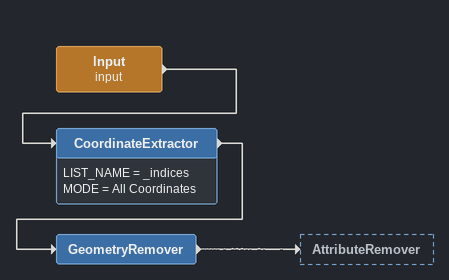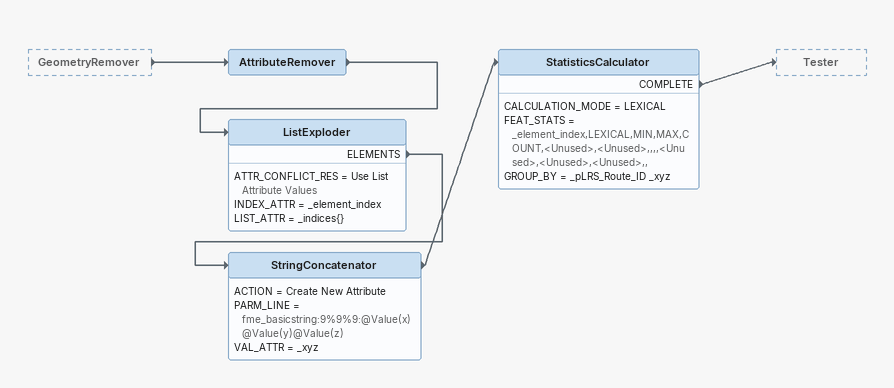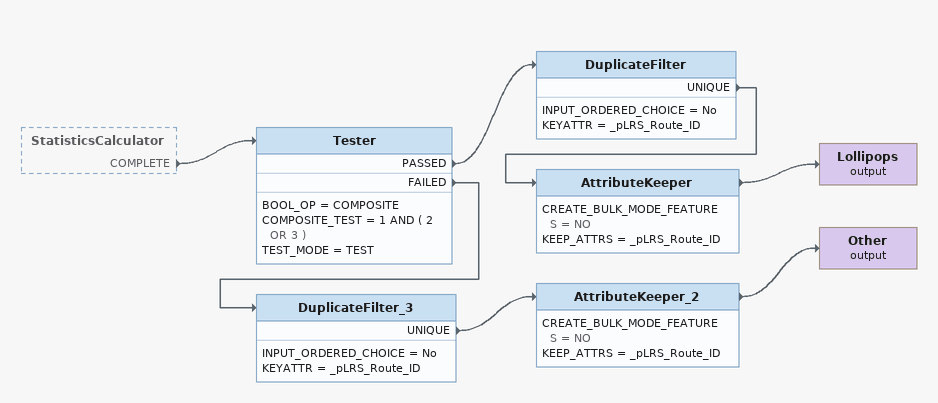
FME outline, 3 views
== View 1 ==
Input (input)
    -> CoordinateExtractor
CoordinateExtractor
    LIST_NAME = _indices
    MODE = All Coordinates
    -> GeometryRemover
GeometryRemover
    -> AttributeRemover

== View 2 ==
GeometryRemover [outside]
    -> AttributeRemover
AttributeRemover
    -> ListExploder
ListExploder
    ATTR_CONFLICT_RES = Use List Attribute Values
    INDEX_ATTR = _element_index
    LIST_ATTR = _indices{}
    ELEMENTS -> StringConcatenator
StringConcatenator
    ACTION = Create New Attribute
    PARM_LINE = fme_basicstring:9%9%9:@Value(x)@Value(y)@Value(z)
    VAL_ATTR = _xyz
    -> StatisticsCalculator
StatisticsCalculator
    CALCULATION_MODE = LEXICAL
    FEAT_STATS = _element_index,LEXICAL,MIN,MAX,COUNT,<Unused>,<Unused>,,,,<Unused>,<Unused>,<Unused>,,
    GROUP_BY = _pLRS_Route_ID _xyz
    COMPLETE -> Tester

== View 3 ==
StatisticsCalculator [outside]
    COMPLETE -> Tester
Tester
    BOOL_OP = COMPOSITE
    COMPOSITE_TEST = 1 AND ( 2 OR 3 )
    TEST_MODE = TEST
    PASSED -> DuplicateFilter
    FAILED -> DuplicateFilter_3
DuplicateFilter
    INPUT_ORDERED_CHOICE = No
    KEYATTR = _pLRS_Route_ID
    UNIQUE -> AttributeKeeper
AttributeKeeper
    CREATE_BULK_MODE_FEATURES = NO
    KEEP_ATTRS = _pLRS_Route_ID
    -> Lollipops (output)
Lollipops (output)
DuplicateFilter_3
    INPUT_ORDERED_CHOICE = No
    KEYATTR = _pLRS_Route_ID
    UNIQUE -> AttributeKeeper_2
AttributeKeeper_2
    CREATE_BULK_MODE_FEATURES = NO
    KEEP_ATTRS = _pLRS_Route_ID
    -> Other (output)
Other (output)
